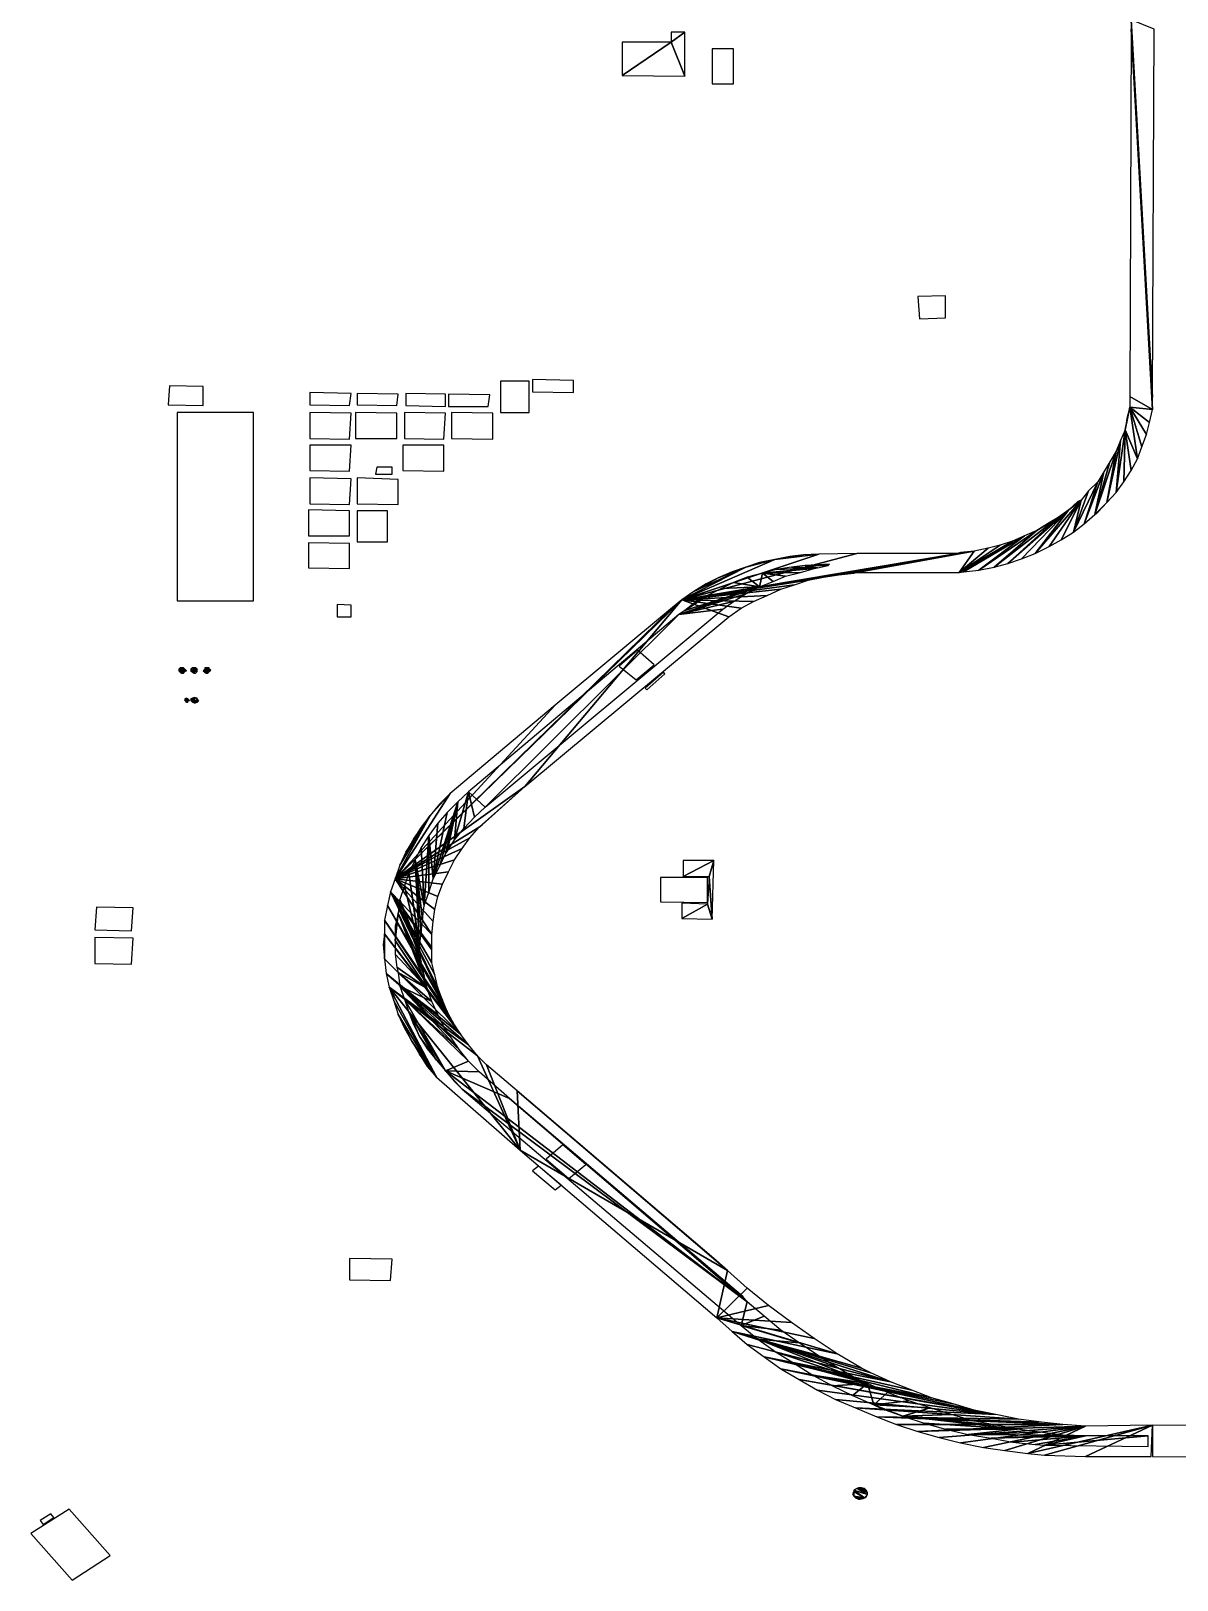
# Model space of a CAD drawing. Extents: x -35430092 to -35393830, y 11991942 to 12015432.
# Drawn here: x -35413772 to -35411678, y 12000915 to 12003744 of the extents above; entities that cross this region are included whole.
import ezdxf

# ---------------------------------------------------------------- set-up
doc = ezdxf.new("R2010")
doc.units = 0

msp = doc.modelspace()

# ---------------------------------------------------------------- linework, layer by layer
at = {"layer": 'mg_to_dxf', "color": 52}
for points in [[(-35411761.74, 12003747.41), (-35411761.74, 12003747.41), (-35411764.52, 12003076.45), (-35411722.76, 12003052.78)], [(-35411722.76, 12003075.06), (-35411722.76, 12003075.06), (-35411719.98, 12003747.41), (-35411761.74, 12003764.12)], [(-35411761.74, 12003764.12), (-35411761.74, 12003764.12), (-35411722.76, 12003052.78), (-35411722.76, 12003075.06)], [(-35411761.74, 12003747.41), (-35411761.74, 12003747.41), (-35411722.76, 12003052.78), (-35411761.74, 12003764.12)], [(-35412602.53, 12003723.75), (-35412602.53, 12003723.75), (-35412691.62, 12003662.5), (-35412577.47, 12003661.1)], [(-35412602.53, 12003723.75), (-35412602.53, 12003723.75), (-35412691.62, 12003723.75), (-35412691.62, 12003662.5)], [(-35412602.53, 12003723.75), (-35412602.53, 12003723.75), (-35412577.47, 12003741.84), (-35412602.53, 12003741.84)], [(-35412602.53, 12003723.75), (-35412602.53, 12003723.75), (-35412577.47, 12003661.1), (-35412577.47, 12003741.84)], [(-35412488.38, 12003647.18), (-35412488.38, 12003711.22), (-35412527.36, 12003711.22), (-35412527.36, 12003647.18)], [(-35412148.72, 12003218.44), (-35412101.39, 12003219.83), (-35412101.39, 12003260.2), (-35412151.51, 12003258.81)], [(-35413521.27, 12003061.14), (-35413457.24, 12003059.74), (-35413457.24, 12003094.55), (-35413518.49, 12003095.94)], [(-35412914.34, 12003047.22), (-35412861.45, 12003047.22), (-35412861.45, 12003104.29), (-35412914.34, 12003104.29)], [(-35412855.88, 12003084.8), (-35412780.71, 12003083.41), (-35412780.71, 12003105.68), (-35412855.88, 12003107.07)], [(-35413262.35, 12003061.14), (-35413189.97, 12003059.74), (-35413187.18, 12003082.02), (-35413262.35, 12003083.41)], [(-35413176.05, 12003061.14), (-35413103.66, 12003059.74), (-35413100.88, 12003080.63), (-35413176.05, 12003082.02)], [(-35413086.96, 12003059.74), (-35413014.57, 12003058.35), (-35413014.57, 12003080.63), (-35413086.96, 12003082.02)], [(-35413009, 12003058.35), (-35412936.62, 12003058.35), (-35412933.83, 12003079.23), (-35413009, 12003080.63)], [(-35411764.52, 12003076.45), (-35411764.52, 12003076.45), (-35411764.52, 12003056.96), (-35411722.76, 12003052.78)], [(-35413365.36, 12002703.38), (-35413365.36, 12003047.22), (-35413504.57, 12003047.22), (-35413504.57, 12002703.38)], [(-35413262.35, 12002999.89), (-35413189.97, 12002998.5), (-35413187.18, 12003045.82), (-35413262.35, 12003047.22)], [(-35413178.83, 12002999.89), (-35413103.66, 12002999.89), (-35413103.66, 12003045.82), (-35413178.83, 12003047.22)], [(-35413178.83, 12002999.89), (-35413103.66, 12002999.89), (-35413103.66, 12003045.82), (-35413178.83, 12003047.22)], [(-35413089.74, 12002999.89), (-35413017.35, 12002998.5), (-35413014.57, 12003045.82), (-35413089.74, 12003047.22)], [(-35413003.43, 12002999.89), (-35412928.26, 12002998.5), (-35412928.26, 12003045.82), (-35413003.43, 12003047.22)], [(-35411772.87, 12003015.2), (-35411772.87, 12003015.2), (-35411750.6, 12002962.3), (-35411764.52, 12003056.96)], [(-35411770.09, 12003036.08), (-35411770.09, 12003036.08), (-35411772.87, 12003015.2), (-35411764.52, 12003056.96)], [(-35411742.25, 12002984.57), (-35411742.25, 12002984.57), (-35411733.9, 12003006.85), (-35411764.52, 12003056.96)], [(-35411764.52, 12003056.96), (-35411764.52, 12003056.96), (-35411728.33, 12003029.12), (-35411722.76, 12003052.78)], [(-35411764.52, 12003056.96), (-35411764.52, 12003056.96), (-35411733.9, 12003006.85), (-35411728.33, 12003029.12)], [(-35411764.52, 12003056.96), (-35411764.52, 12003056.96), (-35411750.6, 12002962.3), (-35411742.25, 12002984.57)], [(-35411789.58, 12002901.05), (-35411789.58, 12002901.05), (-35411775.66, 12002920.54), (-35411772.87, 12003015.2)], [(-35411781.23, 12002995.71), (-35411781.23, 12002995.71), (-35411789.58, 12002901.05), (-35411772.87, 12003015.2)], [(-35411772.87, 12003015.2), (-35411772.87, 12003015.2), (-35411775.66, 12002920.54), (-35411761.74, 12002941.42)], [(-35411761.74, 12002941.42), (-35411761.74, 12002941.42), (-35411750.6, 12002962.3), (-35411772.87, 12003015.2)], [(-35413262.35, 12002941.42), (-35413189.97, 12002940.03), (-35413187.18, 12002987.36), (-35413262.35, 12002987.36)], [(-35413092.52, 12002941.42), (-35413017.35, 12002940.03), (-35413017.35, 12002987.36), (-35413092.52, 12002987.36)], [(-35411806.28, 12002882.96), (-35411806.28, 12002882.96), (-35411789.58, 12002901.05), (-35411781.23, 12002995.71)], [(-35411789.58, 12002976.22), (-35411789.58, 12002976.22), (-35411806.28, 12002882.96), (-35411781.23, 12002995.71)], [(-35411828.56, 12002860.68), (-35411828.56, 12002860.68), (-35411806.28, 12002882.96), (-35411789.58, 12002976.22)], [(-35411800.71, 12002956.73), (-35411800.71, 12002956.73), (-35411828.56, 12002860.68), (-35411789.58, 12002976.22)], [(-35411811.85, 12002938.64), (-35411811.85, 12002938.64), (-35411828.56, 12002860.68), (-35411800.71, 12002956.73)], [(-35413262.35, 12002880.17), (-35413189.97, 12002878.78), (-35413187.18, 12002926.11), (-35413262.35, 12002927.5)], [(-35413176.05, 12002880.17), (-35413100.88, 12002878.78), (-35413100.88, 12002924.72), (-35413176.05, 12002927.5)], [(-35413142.64, 12002934.46), (-35413112.01, 12002934.46), (-35413112.01, 12002946.99), (-35413139.85, 12002946.99)], [(-35411811.85, 12002938.64), (-35411811.85, 12002938.64), (-35411848.04, 12002843.98), (-35411828.56, 12002860.68)], [(-35411822.99, 12002920.54), (-35411822.99, 12002920.54), (-35411848.04, 12002843.98), (-35411811.85, 12002938.64)], [(-35411867.53, 12002828.67), (-35411867.53, 12002828.67), (-35411848.04, 12002843.98), (-35411822.99, 12002920.54)], [(-35411839.69, 12002903.84), (-35411839.69, 12002903.84), (-35411867.53, 12002828.67), (-35411822.99, 12002920.54)], [(-35411867.53, 12002828.67), (-35411867.53, 12002828.67), (-35411839.69, 12002903.84), (-35411853.61, 12002887.13)], [(-35413265.14, 12002821.71), (-35413189.97, 12002821.71), (-35413189.97, 12002867.64), (-35413265.14, 12002869.04)], [(-35413176.05, 12002810.57), (-35413120.37, 12002810.57), (-35413120.37, 12002867.64), (-35413176.05, 12002867.64)], [(-35411987.25, 12002771.59), (-35411987.25, 12002771.59), (-35411962.19, 12002779.95), (-35411875.88, 12002869.04)], [(-35411895.37, 12002855.12), (-35411895.37, 12002855.12), (-35411987.25, 12002771.59), (-35411875.88, 12002869.04)], [(-35411875.88, 12002869.04), (-35411875.88, 12002869.04), (-35411962.19, 12002779.95), (-35411937.13, 12002789.69)], [(-35411937.13, 12002789.69), (-35411937.13, 12002789.69), (-35411912.08, 12002802.22), (-35411853.61, 12002887.13)], [(-35411875.88, 12002869.04), (-35411875.88, 12002869.04), (-35411937.13, 12002789.69), (-35411853.61, 12002887.13)], [(-35411853.61, 12002887.13), (-35411853.61, 12002887.13), (-35411912.08, 12002802.22), (-35411889.8, 12002814.75)], [(-35411853.61, 12002887.13), (-35411853.61, 12002887.13), (-35411889.8, 12002814.75), (-35411867.53, 12002828.67)], [(-35411853.61, 12002887.13), (-35411853.61, 12002887.13), (-35411859.18, 12002884.35), (-35411875.88, 12002869.04)], [(-35411828.56, 12002860.68), (-35411828.56, 12002860.68), (-35411822.99, 12002864.86), (-35411806.28, 12002882.96)], [(-35412012.3, 12002764.63), (-35412012.3, 12002764.63), (-35411987.25, 12002771.59), (-35411895.37, 12002855.12)], [(-35411934.35, 12002831.45), (-35411934.35, 12002831.45), (-35412012.3, 12002764.63), (-35411895.37, 12002855.12)], [(-35411895.37, 12002855.12), (-35411895.37, 12002855.12), (-35411914.86, 12002843.98), (-35411934.35, 12002831.45)], [(-35412076.34, 12002754.89), (-35412076.34, 12002754.89), (-35412067.99, 12002756.28), (-35411978.9, 12002811.96)], [(-35412076.34, 12002754.89), (-35412076.34, 12002754.89), (-35411978.9, 12002811.96), (-35412001.17, 12002805)], [(-35412067.99, 12002756.28), (-35412067.99, 12002756.28), (-35412040.14, 12002759.06), (-35411956.62, 12002821.71)], [(-35411978.9, 12002811.96), (-35411978.9, 12002811.96), (-35412067.99, 12002756.28), (-35411956.62, 12002821.71)], [(-35412040.14, 12002759.06), (-35412040.14, 12002759.06), (-35412012.3, 12002764.63), (-35411934.35, 12002831.45)], [(-35411956.62, 12002821.71), (-35411956.62, 12002821.71), (-35412040.14, 12002759.06), (-35411934.35, 12002831.45)], [(-35413265.14, 12002763.24), (-35413189.97, 12002761.85), (-35413189.97, 12002807.79), (-35413265.14, 12002809.18)], [(-35412048.5, 12002793.87), (-35412048.5, 12002793.87), (-35412583.04, 12002704.78), (-35412324.12, 12002746.54)], [(-35412048.5, 12002793.87), (-35412048.5, 12002793.87), (-35412079.12, 12002789.69), (-35412583.04, 12002704.78)], [(-35412583.04, 12002704.78), (-35412583.04, 12002704.78), (-35412262.87, 12002789.69), (-35412332.47, 12002788.3)], [(-35412079.12, 12002789.69), (-35412079.12, 12002789.69), (-35412262.87, 12002789.69), (-35412583.04, 12002704.78)], [(-35412413.21, 12002778.55), (-35412413.21, 12002778.55), (-35412583.04, 12002704.78), (-35412332.47, 12002788.3)], [(-35412413.21, 12002778.55), (-35412413.21, 12002778.55), (-35412332.47, 12002788.3), (-35412360.31, 12002786.91)], [(-35412413.21, 12002778.55), (-35412413.21, 12002778.55), (-35412360.31, 12002786.91), (-35412385.37, 12002784.12)], [(-35412048.5, 12002793.87), (-35412048.5, 12002793.87), (-35412324.12, 12002746.54), (-35412296.28, 12002750.71)], [(-35412262.87, 12002754.89), (-35412262.87, 12002754.89), (-35412048.5, 12002793.87), (-35412296.28, 12002750.71)], [(-35412262.87, 12002754.89), (-35412262.87, 12002754.89), (-35412076.34, 12002754.89), (-35412048.5, 12002793.87)], [(-35412048.5, 12002793.87), (-35412048.5, 12002793.87), (-35412073.55, 12002791.08), (-35412079.12, 12002789.69)], [(-35412076.34, 12002754.89), (-35412076.34, 12002754.89), (-35412001.17, 12002805), (-35412023.44, 12002799.43)], [(-35412076.34, 12002754.89), (-35412076.34, 12002754.89), (-35412023.44, 12002799.43), (-35412048.5, 12002793.87)], [(-35412583.04, 12002704.78), (-35412583.04, 12002704.78), (-35412413.21, 12002778.55), (-35412466.11, 12002764.63)], [(-35412583.04, 12002704.78), (-35412583.04, 12002704.78), (-35412466.11, 12002764.63), (-35412560.77, 12002720.09)], [(-35412560.77, 12002720.09), (-35412560.77, 12002720.09), (-35412466.11, 12002764.63), (-35412516.22, 12002745.14)], [(-35412516.22, 12002745.14), (-35412516.22, 12002745.14), (-35412466.11, 12002764.63), (-35412491.16, 12002756.28)], [(-35412466.11, 12002764.63), (-35412466.11, 12002764.63), (-35412413.21, 12002778.55), (-35412441.05, 12002772.99)], [(-35412435.48, 12002753.5), (-35412435.48, 12002753.5), (-35412335.26, 12002763.24), (-35412410.43, 12002760.46)], [(-35412340.82, 12002761.85), (-35412340.82, 12002761.85), (-35412335.26, 12002763.24), (-35412435.48, 12002753.5)], [(-35412435.48, 12002753.5), (-35412435.48, 12002753.5), (-35412365.88, 12002754.89), (-35412340.82, 12002761.85)], [(-35412393.72, 12002747.93), (-35412393.72, 12002747.93), (-35412365.88, 12002754.89), (-35412435.48, 12002753.5)], [(-35412410.43, 12002760.46), (-35412410.43, 12002760.46), (-35412335.26, 12002763.24), (-35412382.59, 12002764.63)], [(-35412382.59, 12002764.63), (-35412382.59, 12002764.63), (-35412335.26, 12002763.24), (-35412357.53, 12002767.42)], [(-35412357.53, 12002767.42), (-35412357.53, 12002767.42), (-35412315.77, 12002767.42), (-35412312.98, 12002770.2)], [(-35412335.26, 12002763.24), (-35412335.26, 12002763.24), (-35412315.77, 12002767.42), (-35412357.53, 12002767.42)], [(-35412296.28, 12002750.71), (-35412296.28, 12002750.71), (-35412268.44, 12002753.5), (-35412262.87, 12002754.89)], [(-35412588.61, 12002678.33), (-35412588.61, 12002678.33), (-35412441.05, 12002728.44), (-35412577.47, 12002685.29)], [(-35412466.11, 12002715.91), (-35412466.11, 12002715.91), (-35412441.05, 12002728.44), (-35412588.61, 12002678.33)], [(-35412583.04, 12002704.78), (-35412583.04, 12002704.78), (-35412351.96, 12002740.97), (-35412324.12, 12002746.54)], [(-35412583.04, 12002704.78), (-35412583.04, 12002704.78), (-35412377.02, 12002732.62), (-35412351.96, 12002740.97)], [(-35412583.04, 12002704.78), (-35412583.04, 12002704.78), (-35412402.07, 12002724.26), (-35412377.02, 12002732.62)], [(-35412577.47, 12002685.29), (-35412577.47, 12002685.29), (-35412441.05, 12002728.44), (-35412535.71, 12002713.13)], [(-35412560.77, 12002720.09), (-35412560.77, 12002720.09), (-35412516.22, 12002745.14), (-35412538.49, 12002734.01)], [(-35412535.71, 12002713.13), (-35412535.71, 12002713.13), (-35412441.05, 12002728.44), (-35412510.65, 12002725.66)], [(-35412510.65, 12002725.66), (-35412510.65, 12002725.66), (-35412441.05, 12002728.44), (-35412488.38, 12002736.79)], [(-35412441.05, 12002728.44), (-35412441.05, 12002728.44), (-35412463.32, 12002746.54), (-35412488.38, 12002736.79)], [(-35412441.05, 12002728.44), (-35412441.05, 12002728.44), (-35412435.48, 12002753.5), (-35412463.32, 12002746.54)], [(-35412441.05, 12002728.44), (-35412441.05, 12002728.44), (-35412415.99, 12002738.18), (-35412435.48, 12002753.5)], [(-35412435.48, 12002753.5), (-35412435.48, 12002753.5), (-35412415.99, 12002738.18), (-35412393.72, 12002747.93)], [(-35412583.04, 12002704.78), (-35412583.04, 12002704.78), (-35413106.44, 12002195.29), (-35412869.8, 12002363.73)], [(-35412583.04, 12002704.78), (-35412583.04, 12002704.78), (-35412599.74, 12002690.85), (-35413106.44, 12002195.29)], [(-35412583.04, 12002704.78), (-35412583.04, 12002704.78), (-35412869.8, 12002363.73), (-35412496.73, 12002674.15)], [(-35412488.38, 12002701.99), (-35412488.38, 12002701.99), (-35412466.11, 12002715.91), (-35412588.61, 12002678.33)], [(-35412507.87, 12002688.07), (-35412507.87, 12002688.07), (-35412488.38, 12002701.99), (-35412588.61, 12002678.33)], [(-35412583.04, 12002704.78), (-35412583.04, 12002704.78), (-35412427.13, 12002713.13), (-35412402.07, 12002724.26)], [(-35412583.04, 12002704.78), (-35412583.04, 12002704.78), (-35412452.19, 12002701.99), (-35412427.13, 12002713.13)], [(-35412583.04, 12002704.78), (-35412583.04, 12002704.78), (-35412496.73, 12002674.15), (-35412474.46, 12002689.46)], [(-35412583.04, 12002704.78), (-35412583.04, 12002704.78), (-35412474.46, 12002689.46), (-35412452.19, 12002701.99)], [(-35412557.98, 12002700.6), (-35412557.98, 12002700.6), (-35412577.47, 12002685.29), (-35412535.71, 12002713.13)], [(-35413212.24, 12002674.15), (-35413187.18, 12002674.15), (-35413187.18, 12002695.03), (-35413212.24, 12002696.42)], [(-35412599.74, 12002690.85), (-35412599.74, 12002690.85), (-35412814.12, 12002512.67), (-35413106.44, 12002195.29)], [(-35412942.18, 12002326.14), (-35412942.18, 12002326.14), (-35412588.61, 12002678.33), (-35412972.81, 12002353.98)], [(-35412507.87, 12002688.07), (-35412507.87, 12002688.07), (-35412588.61, 12002678.33), (-35412942.18, 12002326.14)], [(-35412697.19, 12002583.67), (-35412666.56, 12002558.61), (-35412633.15, 12002586.45), (-35412663.78, 12002612.9)], [(-35413487.86, 12002575.32), (-35413487.86, 12002575.32), (-35413499, 12002580.88), (-35413501.78, 12002578.1)], [(-35413490.65, 12002573.92), (-35413490.65, 12002573.92), (-35413501.78, 12002578.1), (-35413501.78, 12002575.32)], [(-35413490.65, 12002573.92), (-35413490.65, 12002573.92), (-35413501.78, 12002578.1), (-35413490.65, 12002573.92)], [(-35413487.86, 12002575.32), (-35413487.86, 12002575.32), (-35413501.78, 12002578.1), (-35413490.65, 12002573.92)], [(-35413490.65, 12002573.92), (-35413490.65, 12002573.92), (-35413501.78, 12002575.32), (-35413499, 12002572.53)], [(-35413490.65, 12002578.1), (-35413490.65, 12002578.1), (-35413499, 12002580.88), (-35413487.86, 12002575.32)], [(-35413490.65, 12002578.1), (-35413490.65, 12002578.1), (-35413496.21, 12002580.88), (-35413499, 12002580.88)], [(-35413490.65, 12002573.92), (-35413490.65, 12002573.92), (-35413499, 12002572.53), (-35413493.43, 12002571.14)], [(-35413493.43, 12002571.14), (-35413493.43, 12002571.14), (-35413499, 12002572.53), (-35413496.21, 12002571.14)], [(-35413490.65, 12002578.1), (-35413490.65, 12002578.1), (-35413493.43, 12002580.88), (-35413496.21, 12002580.88)], [(-35413468.37, 12002573.92), (-35413468.37, 12002573.92), (-35413476.73, 12002580.88), (-35413479.51, 12002578.1)], [(-35413468.37, 12002573.92), (-35413468.37, 12002573.92), (-35413479.51, 12002578.1), (-35413479.51, 12002575.32)], [(-35413471.16, 12002571.14), (-35413471.16, 12002571.14), (-35413479.51, 12002575.32), (-35413476.73, 12002572.53)], [(-35413468.37, 12002573.92), (-35413468.37, 12002573.92), (-35413479.51, 12002575.32), (-35413471.16, 12002571.14)], [(-35413468.37, 12002573.92), (-35413468.37, 12002573.92), (-35413476.73, 12002580.88), (-35413468.37, 12002573.92)], [(-35413468.37, 12002576.71), (-35413468.37, 12002576.71), (-35413476.73, 12002580.88), (-35413468.37, 12002573.92)], [(-35413468.37, 12002576.71), (-35413468.37, 12002576.71), (-35413473.94, 12002580.88), (-35413476.73, 12002580.88)], [(-35413471.16, 12002571.14), (-35413471.16, 12002571.14), (-35413476.73, 12002572.53), (-35413473.94, 12002571.14)], [(-35413468.37, 12002576.71), (-35413468.37, 12002576.71), (-35413471.16, 12002580.88), (-35413473.94, 12002580.88)], [(-35413468.37, 12002576.71), (-35413468.37, 12002576.71), (-35413468.37, 12002578.1), (-35413471.16, 12002580.88)], [(-35413454.45, 12002578.1), (-35413454.45, 12002578.1), (-35413457.24, 12002575.32), (-35413454.45, 12002572.53)], [(-35413454.45, 12002580.88), (-35413454.45, 12002580.88), (-35413446.1, 12002573.92), (-35413451.67, 12002580.88)], [(-35413454.45, 12002578.1), (-35413454.45, 12002578.1), (-35413446.1, 12002573.92), (-35413454.45, 12002580.88)], [(-35413454.45, 12002578.1), (-35413454.45, 12002578.1), (-35413454.45, 12002572.53), (-35413448.89, 12002571.14)], [(-35413454.45, 12002578.1), (-35413454.45, 12002578.1), (-35413448.89, 12002571.14), (-35413446.1, 12002573.92)], [(-35413448.89, 12002571.14), (-35413448.89, 12002571.14), (-35413454.45, 12002572.53), (-35413451.67, 12002571.14)], [(-35413446.1, 12002578.1), (-35413446.1, 12002578.1), (-35413446.1, 12002580.88), (-35413451.67, 12002580.88)], [(-35413451.67, 12002580.88), (-35413451.67, 12002580.88), (-35413446.1, 12002573.92), (-35413446.1, 12002578.1)], [(-35413451.67, 12002580.88), (-35413451.67, 12002580.88), (-35413446.1, 12002573.92)], [(-35413446.1, 12002578.1), (-35413446.1, 12002578.1), (-35413446.1, 12002573.92), (-35413443.32, 12002576.71)], [(-35412649.86, 12002543.3), (-35412647.07, 12002540.52), (-35412613.66, 12002569.75), (-35412616.45, 12002572.53)], [(-35413490.65, 12002523.81), (-35413490.65, 12002523.81), (-35413485.08, 12002523.81), (-35413487.86, 12002525.2)], [(-35413490.65, 12002523.81), (-35413490.65, 12002523.81), (-35413482.29, 12002521.03), (-35413485.08, 12002523.81)], [(-35413490.65, 12002522.42), (-35413490.65, 12002522.42), (-35413482.29, 12002521.03), (-35413490.65, 12002523.81)], [(-35413490.65, 12002522.42), (-35413490.65, 12002522.42), (-35413487.86, 12002518.24), (-35413485.08, 12002519.63)], [(-35413490.65, 12002522.42), (-35413490.65, 12002522.42), (-35413490.65, 12002521.03), (-35413487.86, 12002518.24)], [(-35413490.65, 12002522.42), (-35413490.65, 12002522.42), (-35413485.08, 12002519.63), (-35413482.29, 12002521.03)], [(-35413485.08, 12002519.63), (-35413485.08, 12002519.63), (-35413487.86, 12002518.24), (-35413485.08, 12002518.24)], [(-35413473.94, 12002516.85), (-35413473.94, 12002516.85), (-35413476.73, 12002525.2), (-35413479.51, 12002523.81)], [(-35413476.73, 12002518.24), (-35413476.73, 12002518.24), (-35413479.51, 12002523.81), (-35413479.51, 12002521.03)], [(-35413473.94, 12002516.85), (-35413473.94, 12002516.85), (-35413479.51, 12002523.81), (-35413476.73, 12002518.24)], [(-35413471.16, 12002516.85), (-35413471.16, 12002516.85), (-35413473.94, 12002526.59), (-35413476.73, 12002525.2)], [(-35413471.16, 12002516.85), (-35413471.16, 12002516.85), (-35413476.73, 12002525.2), (-35413473.94, 12002516.85)], [(-35413468.37, 12002523.81), (-35413468.37, 12002523.81), (-35413473.94, 12002526.59), (-35413471.16, 12002516.85)], [(-35413468.37, 12002523.81), (-35413468.37, 12002523.81), (-35413468.37, 12002525.2), (-35413473.94, 12002526.59)], [(-35413468.37, 12002523.81), (-35413468.37, 12002523.81), (-35413471.16, 12002516.85), (-35413468.37, 12002518.24)], [(-35413468.37, 12002523.81), (-35413468.37, 12002523.81), (-35413468.37, 12002518.24), (-35413465.59, 12002521.03)], [(-35413465.59, 12002521.03), (-35413465.59, 12002521.03), (-35413468.37, 12002518.24)], [(-35413106.44, 12002195.29), (-35413106.44, 12002195.29), (-35412814.12, 12002512.67), (-35413006.22, 12002351.2)], [(-35412869.8, 12002363.73), (-35412869.8, 12002363.73), (-35413106.44, 12002195.29), (-35412953.32, 12002289.95)], [(-35412953.32, 12002289.95), (-35412953.32, 12002289.95), (-35412947.75, 12002294.12), (-35412869.8, 12002363.73)], [(-35413106.44, 12002195.29), (-35413106.44, 12002195.29), (-35413006.22, 12002351.2), (-35413042.41, 12002310.83)], [(-35413042.41, 12002310.83), (-35413042.41, 12002310.83), (-35413006.22, 12002351.2), (-35413025.71, 12002331.71)], [(-35412992.3, 12002335.89), (-35412992.3, 12002335.89), (-35413011.79, 12002316.4), (-35413036.84, 12002195.29)], [(-35413025.71, 12002217.56), (-35413025.71, 12002217.56), (-35412992.3, 12002335.89), (-35413036.84, 12002195.29)], [(-35412992.3, 12002335.89), (-35412992.3, 12002335.89), (-35413025.71, 12002217.56), (-35413014.57, 12002241.23)], [(-35413011.79, 12002245.4), (-35413011.79, 12002245.4), (-35412992.3, 12002335.89), (-35413014.57, 12002241.23)], [(-35412997.87, 12002266.28), (-35412997.87, 12002266.28), (-35412992.3, 12002335.89), (-35413011.79, 12002245.4)], [(-35412972.81, 12002353.98), (-35412972.81, 12002353.98), (-35412992.3, 12002335.89), (-35412997.87, 12002266.28)], [(-35412972.81, 12002353.98), (-35412972.81, 12002353.98), (-35412997.87, 12002266.28), (-35412981.16, 12002287.16)], [(-35412972.81, 12002353.98), (-35412972.81, 12002353.98), (-35412981.16, 12002287.16), (-35412961.67, 12002308.04)], [(-35412942.18, 12002326.14), (-35412942.18, 12002326.14), (-35412972.81, 12002353.98), (-35412961.67, 12002308.04)], [(-35412942.18, 12002326.14), (-35412942.18, 12002326.14), (-35412972.81, 12002353.98), (-35412942.18, 12002326.14)], [(-35413098.09, 12002220.35), (-35413098.09, 12002220.35), (-35413106.44, 12002195.29), (-35413042.41, 12002310.83)], [(-35413098.09, 12002220.35), (-35413098.09, 12002220.35), (-35413042.41, 12002310.83), (-35413086.96, 12002244.01)], [(-35413086.96, 12002244.01), (-35413086.96, 12002244.01), (-35413042.41, 12002310.83), (-35413073.04, 12002267.68)], [(-35413073.04, 12002267.68), (-35413073.04, 12002267.68), (-35413042.41, 12002310.83), (-35413059.12, 12002289.95)], [(-35413036.84, 12002195.29), (-35413036.84, 12002195.29), (-35413011.79, 12002316.4), (-35413028.49, 12002296.91)], [(-35413106.44, 12002195.29), (-35413106.44, 12002195.29), (-35412970.03, 12002270.46), (-35412953.32, 12002289.95)], [(-35413045.2, 12002274.64), (-35413045.2, 12002274.64), (-35413059.12, 12002252.36), (-35413053.55, 12002146.57)], [(-35413045.2, 12002170.23), (-35413045.2, 12002170.23), (-35413045.2, 12002274.64), (-35413053.55, 12002146.57)], [(-35413036.84, 12002195.29), (-35413036.84, 12002195.29), (-35413028.49, 12002296.91), (-35413045.2, 12002274.64)], [(-35413045.2, 12002274.64), (-35413045.2, 12002274.64), (-35413045.2, 12002170.23), (-35413036.84, 12002195.29)], [(-35413106.44, 12002195.29), (-35413106.44, 12002195.29), (-35412983.95, 12002250.97), (-35412970.03, 12002270.46)], [(-35413106.44, 12002195.29), (-35413106.44, 12002195.29), (-35412997.87, 12002230.09), (-35412983.95, 12002250.97)], [(-35413053.55, 12002146.57), (-35413053.55, 12002146.57), (-35413059.12, 12002252.36), (-35413070.25, 12002230.09)], [(-35413106.44, 12002195.29), (-35413106.44, 12002195.29), (-35413009, 12002207.82), (-35412997.87, 12002230.09)], [(-35413070.25, 12002230.09), (-35413070.25, 12002230.09), (-35413081.39, 12002206.43), (-35413061.9, 12002071.4)], [(-35413070.25, 12002230.09), (-35413070.25, 12002230.09), (-35413059.12, 12002096.46), (-35413056.33, 12002121.51)], [(-35413070.25, 12002230.09), (-35413070.25, 12002230.09), (-35413056.33, 12002121.51), (-35413053.55, 12002146.57)], [(-35413059.12, 12002096.46), (-35413059.12, 12002096.46), (-35413070.25, 12002230.09), (-35413061.9, 12002071.4)], [(-35412524.57, 12002228.7), (-35412524.57, 12002228.7), (-35412580.25, 12002199.47), (-35412532.93, 12002199.47)], [(-35412524.57, 12002228.7), (-35412524.57, 12002228.7), (-35412580.25, 12002228.7), (-35412580.25, 12002199.47)], [(-35412532.93, 12002199.47), (-35412532.93, 12002199.47), (-35412527.36, 12002121.51), (-35412524.57, 12002228.7)], [(-35413106.44, 12002195.29), (-35413106.44, 12002195.29), (-35413114.8, 12002171.63), (-35413039.63, 12002093.67)], [(-35413106.44, 12002195.29), (-35413106.44, 12002195.29), (-35413020.14, 12002185.55), (-35413009, 12002207.82)], [(-35413106.44, 12002195.29), (-35413106.44, 12002195.29), (-35413039.63, 12002093.67), (-35413036.84, 12002117.34)], [(-35413106.44, 12002195.29), (-35413106.44, 12002195.29), (-35413036.84, 12002117.34), (-35413034.06, 12002139.61)], [(-35413106.44, 12002195.29), (-35413106.44, 12002195.29), (-35413034.06, 12002139.61), (-35413028.49, 12002163.27)], [(-35413106.44, 12002195.29), (-35413106.44, 12002195.29), (-35413028.49, 12002163.27), (-35413020.14, 12002185.55)], [(-35413081.39, 12002206.43), (-35413081.39, 12002206.43), (-35413089.74, 12002182.76), (-35413061.9, 12002067.22)], [(-35413061.9, 12002071.4), (-35413061.9, 12002071.4), (-35413081.39, 12002206.43), (-35413061.9, 12002067.22)], [(-35412535.71, 12002198.07), (-35412622.02, 12002198.07), (-35412622.02, 12002153.53), (-35412535.71, 12002152.14)], [(-35412535.71, 12002149.35), (-35412535.71, 12002149.35), (-35412527.36, 12002121.51), (-35412532.93, 12002199.47)], [(-35413114.8, 12002171.63), (-35413114.8, 12002171.63), (-35413120.37, 12002146.57), (-35413020.14, 12001973.96)], [(-35413039.63, 12002065.83), (-35413039.63, 12002065.83), (-35413114.8, 12002171.63), (-35413039.63, 12002042.17)], [(-35413034.06, 12002019.89), (-35413034.06, 12002019.89), (-35413114.8, 12002171.63), (-35413028.49, 12001996.23)], [(-35413028.49, 12001996.23), (-35413028.49, 12001996.23), (-35413114.8, 12002171.63), (-35413020.14, 12001973.96)], [(-35413039.63, 12002042.17), (-35413039.63, 12002042.17), (-35413114.8, 12002171.63), (-35413034.06, 12002019.89)], [(-35413039.63, 12002070.01), (-35413039.63, 12002070.01), (-35413114.8, 12002171.63), (-35413039.63, 12002065.83)], [(-35413039.63, 12002093.67), (-35413039.63, 12002093.67), (-35413114.8, 12002171.63), (-35413039.63, 12002070.01)], [(-35413061.9, 12002067.22), (-35413061.9, 12002067.22), (-35413089.74, 12002182.76), (-35413098.09, 12002157.71)], [(-35413654.91, 12002102.02), (-35413588.09, 12002100.63), (-35413585.31, 12002142.39), (-35413652.12, 12002143.78)], [(-35413120.37, 12002146.57), (-35413120.37, 12002146.57), (-35413125.93, 12002120.12), (-35413011.79, 12001953.08)], [(-35413020.14, 12001973.96), (-35413020.14, 12001973.96), (-35413120.37, 12002146.57), (-35413011.79, 12001953.08)], [(-35413100.88, 12002132.65), (-35413100.88, 12002132.65), (-35413106.44, 12002108.98), (-35413106.44, 12002082.54)], [(-35413100.88, 12002132.65), (-35413100.88, 12002132.65), (-35413106.44, 12002082.54), (-35413047.98, 12001994.84)], [(-35413098.09, 12002157.71), (-35413098.09, 12002157.71), (-35413100.88, 12002132.65), (-35413059.12, 12002043.56)], [(-35413059.12, 12002043.56), (-35413059.12, 12002043.56), (-35413100.88, 12002132.65), (-35413053.55, 12002018.5)], [(-35413053.55, 12002018.5), (-35413053.55, 12002018.5), (-35413100.88, 12002132.65), (-35413047.98, 12001994.84)], [(-35413061.9, 12002067.22), (-35413061.9, 12002067.22), (-35413098.09, 12002157.71), (-35413059.12, 12002043.56)], [(-35412535.71, 12002149.35), (-35412535.71, 12002149.35), (-35412583.04, 12002150.74), (-35412583.04, 12002122.9)], [(-35412535.71, 12002149.35), (-35412535.71, 12002149.35), (-35412583.04, 12002122.9), (-35412527.36, 12002121.51)], [(-35413125.93, 12002120.12), (-35413125.93, 12002120.12), (-35413125.93, 12002095.06), (-35413000.65, 12001932.2)], [(-35413011.79, 12001953.08), (-35413011.79, 12001953.08), (-35413125.93, 12002120.12), (-35413000.65, 12001932.2)], [(-35413588.09, 12002039.38), (-35413585.31, 12002086.71), (-35413654.91, 12002088.1), (-35413654.91, 12002040.77)], [(-35413125.93, 12002095.06), (-35413125.93, 12002095.06), (-35413128.72, 12002075.57), (-35413125.93, 12002049.13)], [(-35413125.93, 12002095.06), (-35413125.93, 12002095.06), (-35413125.93, 12002049.13), (-35412986.73, 12001911.31)], [(-35413000.65, 12001932.2), (-35413000.65, 12001932.2), (-35413125.93, 12002095.06), (-35412986.73, 12001911.31)], [(-35413047.98, 12001994.84), (-35413047.98, 12001994.84), (-35413106.44, 12002082.54), (-35413106.44, 12002057.48)], [(-35412986.73, 12001911.31), (-35412986.73, 12001911.31), (-35413125.93, 12002049.13), (-35413123.15, 12002022.68)], [(-35413103.66, 12002033.81), (-35413103.66, 12002033.81), (-35413047.98, 12001994.84), (-35413106.44, 12002057.48)], [(-35413123.15, 12002022.68), (-35413123.15, 12002022.68), (-35413117.58, 12001997.62), (-35412972.81, 12001891.83)], [(-35412986.73, 12001911.31), (-35412986.73, 12001911.31), (-35413123.15, 12002022.68), (-35412972.81, 12001891.83)], [(-35413100.88, 12002024.07), (-35413100.88, 12002024.07), (-35413047.98, 12001994.84), (-35413103.66, 12002033.81)], [(-35413100.88, 12002024.07), (-35413100.88, 12002024.07), (-35413098.09, 12001999.01), (-35413039.63, 12001971.17)], [(-35413047.98, 12001994.84), (-35413047.98, 12001994.84), (-35413100.88, 12002024.07), (-35413039.63, 12001971.17)], [(-35413031.27, 12001833.36), (-35413031.27, 12001833.36), (-35413117.58, 12001997.62), (-35413109.23, 12001972.56)], [(-35412878.15, 12001699.73), (-35412878.15, 12001699.73), (-35413117.58, 12001997.62), (-35413031.27, 12001833.36)], [(-35413117.58, 12001997.62), (-35413117.58, 12001997.62), (-35412878.15, 12001699.73), (-35412956.1, 12001872.34)], [(-35412956.1, 12001872.34), (-35412956.1, 12001872.34), (-35412972.81, 12001891.83), (-35413117.58, 12001997.62)], [(-35413098.09, 12001999.01), (-35413098.09, 12001999.01), (-35413003.43, 12001904.35), (-35413017.35, 12001925.23)], [(-35413098.09, 12001999.01), (-35413098.09, 12001999.01), (-35413089.74, 12001975.35), (-35412989.51, 12001883.47)], [(-35413028.49, 12001947.51), (-35413028.49, 12001947.51), (-35413098.09, 12001999.01), (-35413017.35, 12001925.23)], [(-35413003.43, 12001904.35), (-35413003.43, 12001904.35), (-35413098.09, 12001999.01), (-35412989.51, 12001883.47)], [(-35413039.63, 12001971.17), (-35413039.63, 12001971.17), (-35413098.09, 12001999.01), (-35413028.49, 12001947.51)], [(-35413031.27, 12001833.36), (-35413031.27, 12001833.36), (-35413109.23, 12001972.56), (-35413100.88, 12001947.51)], [(-35413089.74, 12001975.35), (-35413089.74, 12001975.35), (-35413081.39, 12001951.68), (-35413014.57, 12001844.5)], [(-35413089.74, 12001975.35), (-35413089.74, 12001975.35), (-35413014.57, 12001844.5), (-35412972.81, 12001862.59)], [(-35412989.51, 12001883.47), (-35412989.51, 12001883.47), (-35413089.74, 12001975.35), (-35412972.81, 12001862.59)], [(-35413075.82, 12001898.79), (-35413075.82, 12001898.79), (-35413100.88, 12001947.51), (-35413089.74, 12001922.45)], [(-35413075.82, 12001898.79), (-35413075.82, 12001898.79), (-35413031.27, 12001833.36), (-35413100.88, 12001947.51)], [(-35413014.57, 12001844.5), (-35413014.57, 12001844.5), (-35413081.39, 12001951.68), (-35413031.27, 12001863.99)], [(-35413031.27, 12001863.99), (-35413031.27, 12001863.99), (-35413081.39, 12001951.68), (-35413061.9, 12001907.14)], [(-35413061.9, 12001907.14), (-35413061.9, 12001907.14), (-35413081.39, 12001951.68), (-35413073.04, 12001929.41)], [(-35413031.27, 12001863.99), (-35413031.27, 12001863.99), (-35413061.9, 12001907.14), (-35413047.98, 12001884.87)], [(-35413061.9, 12001875.12), (-35413061.9, 12001875.12), (-35413031.27, 12001833.36), (-35413075.82, 12001898.79)], [(-35413047.98, 12001852.85), (-35413047.98, 12001852.85), (-35413031.27, 12001833.36), (-35413061.9, 12001875.12)], [(-35412972.81, 12001862.59), (-35412972.81, 12001862.59), (-35413014.57, 12001844.5), (-35412953.32, 12001843.1)], [(-35412956.1, 12001872.34), (-35412956.1, 12001872.34), (-35412878.15, 12001699.73), (-35412939.4, 12001855.63)], [(-35412939.4, 12001855.63), (-35412939.4, 12001855.63), (-35412878.15, 12001699.73), (-35412883.72, 12001808.3)], [(-35413014.57, 12001844.5), (-35413014.57, 12001844.5), (-35412997.87, 12001825.01), (-35412983.95, 12001811.09)], [(-35413014.57, 12001844.5), (-35413014.57, 12001844.5), (-35412463.32, 12001422.71), (-35412897.64, 12001794.38)], [(-35413014.57, 12001844.5), (-35413014.57, 12001844.5), (-35412983.95, 12001811.09), (-35412463.32, 12001422.71)], [(-35413014.57, 12001844.5), (-35413014.57, 12001844.5), (-35412897.64, 12001794.38), (-35412953.32, 12001843.1)], [(-35412463.32, 12001422.71), (-35412463.32, 12001422.71), (-35412983.95, 12001811.09), (-35412474.46, 12001379.56)], [(-35412463.32, 12001422.71), (-35412463.32, 12001422.71), (-35412471.68, 12001432.45), (-35412897.64, 12001794.38)], [(-35412499.52, 12001479.78), (-35412499.52, 12001479.78), (-35412524.57, 12001502.06), (-35412883.72, 12001808.3)], [(-35412878.15, 12001699.73), (-35412878.15, 12001699.73), (-35412499.52, 12001479.78), (-35412883.72, 12001808.3)], [(-35412789.06, 12001648.22), (-35412758.44, 12001673.28), (-35412800.2, 12001709.47), (-35412830.82, 12001683.02)], [(-35412878.15, 12001699.73), (-35412878.15, 12001699.73), (-35412519.01, 12001393.48), (-35412499.52, 12001479.78)], [(-35412844.74, 12001670.49), (-35412855.88, 12001662.14), (-35412814.12, 12001627.34), (-35412802.98, 12001635.69)], [(-35413189.97, 12001463.08), (-35413114.8, 12001461.69), (-35413112.01, 12001500.66), (-35413189.97, 12001502.06)], [(-35412499.52, 12001479.78), (-35412499.52, 12001479.78), (-35412519.01, 12001393.48), (-35412463.32, 12001447.77)], [(-35412463.32, 12001447.77), (-35412463.32, 12001447.77), (-35412519.01, 12001393.48), (-35412424.35, 12001415.75)], [(-35412424.35, 12001415.75), (-35412424.35, 12001415.75), (-35412519.01, 12001393.48), (-35412382.59, 12001385.12)], [(-35412432.7, 12001396.26), (-35412432.7, 12001396.26), (-35412463.32, 12001422.71), (-35412474.46, 12001379.56)], [(-35412432.7, 12001396.26), (-35412432.7, 12001396.26), (-35412474.46, 12001379.56), (-35412402.07, 12001371.2)], [(-35412519.01, 12001393.48), (-35412519.01, 12001393.48), (-35412491.16, 12001368.42), (-35412299.06, 12001328.05)], [(-35412382.59, 12001385.12), (-35412382.59, 12001385.12), (-35412519.01, 12001393.48), (-35412340.82, 12001355.89)], [(-35412340.82, 12001355.89), (-35412340.82, 12001355.89), (-35412519.01, 12001393.48), (-35412299.06, 12001328.05)], [(-35412201.62, 12001276.55), (-35412201.62, 12001276.55), (-35412491.16, 12001368.42), (-35412463.32, 12001344.76)], [(-35412237.81, 12001293.25), (-35412237.81, 12001293.25), (-35412491.16, 12001368.42), (-35412201.62, 12001276.55)], [(-35412254.52, 12001301.6), (-35412254.52, 12001301.6), (-35412491.16, 12001368.42), (-35412237.81, 12001293.25)], [(-35412299.06, 12001328.05), (-35412299.06, 12001328.05), (-35412491.16, 12001368.42), (-35412254.52, 12001301.6)], [(-35412474.46, 12001379.56), (-35412474.46, 12001379.56), (-35412443.84, 12001354.5), (-35412368.67, 12001347.54)], [(-35412474.46, 12001379.56), (-35412474.46, 12001379.56), (-35412368.67, 12001347.54), (-35412402.07, 12001371.2)], [(-35412432.7, 12001322.48), (-35412432.7, 12001322.48), (-35412201.62, 12001276.55), (-35412463.32, 12001344.76)], [(-35412443.84, 12001354.5), (-35412443.84, 12001354.5), (-35412410.43, 12001330.84), (-35412265.65, 12001283.51)], [(-35412335.26, 12001325.27), (-35412335.26, 12001325.27), (-35412443.84, 12001354.5), (-35412301.85, 12001304.39)], [(-35412301.85, 12001304.39), (-35412301.85, 12001304.39), (-35412443.84, 12001354.5), (-35412265.65, 12001283.51)], [(-35412368.67, 12001347.54), (-35412368.67, 12001347.54), (-35412443.84, 12001354.5), (-35412335.26, 12001325.27)], [(-35412432.7, 12001322.48), (-35412432.7, 12001322.48), (-35412402.07, 12001300.21), (-35412126.45, 12001247.31)], [(-35412201.62, 12001276.55), (-35412201.62, 12001276.55), (-35412432.7, 12001322.48), (-35412162.64, 12001261.23)], [(-35412162.64, 12001261.23), (-35412162.64, 12001261.23), (-35412432.7, 12001322.48), (-35412126.45, 12001247.31)], [(-35412410.43, 12001330.84), (-35412410.43, 12001330.84), (-35412377.02, 12001309.95), (-35412265.65, 12001283.51)], [(-35412402.07, 12001300.21), (-35412402.07, 12001300.21), (-35412368.67, 12001280.72), (-35412048.5, 12001225.04)], [(-35412126.45, 12001247.31), (-35412126.45, 12001247.31), (-35412402.07, 12001300.21), (-35412087.47, 12001236.18)], [(-35412087.47, 12001236.18), (-35412087.47, 12001236.18), (-35412402.07, 12001300.21), (-35412048.5, 12001225.04)], [(-35412243.38, 12001273.76), (-35412243.38, 12001273.76), (-35412377.02, 12001309.95), (-35412343.61, 12001289.07)], [(-35412243.38, 12001273.76), (-35412243.38, 12001273.76), (-35412265.65, 12001283.51), (-35412377.02, 12001309.95)], [(-35412243.38, 12001273.76), (-35412243.38, 12001273.76), (-35412343.61, 12001289.07), (-35412307.42, 12001269.59)], [(-35412368.67, 12001280.72), (-35412368.67, 12001280.72), (-35412335.26, 12001261.23), (-35412009.52, 12001216.69)], [(-35412048.5, 12001225.04), (-35412048.5, 12001225.04), (-35412368.67, 12001280.72), (-35412009.52, 12001216.69)], [(-35412301.85, 12001244.53), (-35412301.85, 12001244.53), (-35412009.52, 12001216.69), (-35412335.26, 12001261.23)], [(-35412243.38, 12001273.76), (-35412243.38, 12001273.76), (-35412307.42, 12001269.59), (-35412271.22, 12001251.49)], [(-35412232.25, 12001234.78), (-35412232.25, 12001234.78), (-35412243.38, 12001273.76), (-35412271.22, 12001251.49)], [(-35412243.38, 12001273.76), (-35412243.38, 12001273.76), (-35412232.25, 12001234.78), (-35412207.19, 12001257.06)], [(-35412207.19, 12001257.06), (-35412207.19, 12001257.06), (-35412232.25, 12001234.78), (-35412168.21, 12001241.75)], [(-35412265.65, 12001229.22), (-35412265.65, 12001229.22), (-35412009.52, 12001216.69), (-35412301.85, 12001244.53)], [(-35412265.65, 12001229.22), (-35412265.65, 12001229.22), (-35412226.68, 12001212.51), (-35411967.76, 12001208.34)], [(-35412009.52, 12001216.69), (-35412009.52, 12001216.69), (-35412265.65, 12001229.22), (-35411967.76, 12001208.34)], [(-35412232.25, 12001234.78), (-35412232.25, 12001234.78), (-35412129.24, 12001229.22), (-35412168.21, 12001241.75)], [(-35412232.25, 12001234.78), (-35412232.25, 12001234.78), (-35412218.33, 12001227.82), (-35412179.35, 12001213.9)], [(-35412232.25, 12001234.78), (-35412232.25, 12001234.78), (-35412179.35, 12001213.9), (-35412129.24, 12001229.22)], [(-35412129.24, 12001229.22), (-35412129.24, 12001229.22), (-35412179.35, 12001213.9), (-35412090.26, 12001216.69)], [(-35412226.68, 12001212.51), (-35412226.68, 12001212.51), (-35412190.48, 12001198.59), (-35411887.02, 12001198.59)], [(-35411967.76, 12001208.34), (-35411967.76, 12001208.34), (-35412226.68, 12001212.51), (-35411926, 12001202.77)], [(-35411926, 12001202.77), (-35411926, 12001202.77), (-35412226.68, 12001212.51), (-35411887.02, 12001198.59)], [(-35411887.02, 12001198.59), (-35411887.02, 12001198.59), (-35412190.48, 12001198.59), (-35412151.51, 12001186.06)], [(-35412090.26, 12001216.69), (-35412090.26, 12001216.69), (-35412179.35, 12001213.9), (-35412051.28, 12001205.55)], [(-35412179.35, 12001213.9), (-35412179.35, 12001213.9), (-35412140.37, 12001201.38), (-35411970.54, 12001190.24)], [(-35412009.52, 12001197.2), (-35412009.52, 12001197.2), (-35412179.35, 12001213.9), (-35411970.54, 12001190.24)], [(-35412051.28, 12001205.55), (-35412051.28, 12001205.55), (-35412179.35, 12001213.9), (-35412009.52, 12001197.2)], [(-35411887.02, 12001198.59), (-35411887.02, 12001198.59), (-35412151.51, 12001186.06), (-35411845.26, 12001195.81)], [(-35411970.54, 12001190.24), (-35411970.54, 12001190.24), (-35412140.37, 12001201.38), (-35412101.39, 12001190.24)], [(-35412151.51, 12001186.06), (-35412151.51, 12001186.06), (-35412112.53, 12001174.93), (-35411845.26, 12001195.81)], [(-35411845.26, 12001195.81), (-35411845.26, 12001195.81), (-35412112.53, 12001174.93), (-35412073.55, 12001165.18)], [(-35411970.54, 12001190.24), (-35411970.54, 12001190.24), (-35412101.39, 12001190.24), (-35412059.63, 12001180.5)], [(-35411845.26, 12001195.81), (-35411845.26, 12001195.81), (-35412073.55, 12001165.18), (-35412031.79, 12001156.83)], [(-35411928.78, 12001184.67), (-35411928.78, 12001184.67), (-35411970.54, 12001190.24), (-35412059.63, 12001180.5)], [(-35411928.78, 12001184.67), (-35411928.78, 12001184.67), (-35412059.63, 12001180.5), (-35411887.02, 12001179.1)], [(-35412059.63, 12001180.5), (-35412059.63, 12001180.5), (-35412017.87, 12001173.54), (-35411887.02, 12001179.1)], [(-35411845.26, 12001195.81), (-35411845.26, 12001195.81), (-35412031.79, 12001156.83), (-35411992.82, 12001151.26)], [(-35411887.02, 12001179.1), (-35411887.02, 12001179.1), (-35412017.87, 12001173.54), (-35411845.26, 12001177.71)], [(-35412017.87, 12001173.54), (-35412017.87, 12001173.54), (-35411978.9, 12001166.58), (-35411845.26, 12001177.71)], [(-35411951.05, 12001145.69), (-35411951.05, 12001145.69), (-35411845.26, 12001195.81), (-35411992.82, 12001151.26)], [(-35411845.26, 12001177.71), (-35411845.26, 12001177.71), (-35411978.9, 12001166.58), (-35411937.13, 12001162.4)], [(-35411920.43, 12001142.91), (-35411920.43, 12001142.91), (-35411722.76, 12001197.2), (-35411951.05, 12001145.69)], [(-35411722.76, 12001197.2), (-35411722.76, 12001197.2), (-35411845.26, 12001195.81), (-35411951.05, 12001145.69)], [(-35411845.26, 12001177.71), (-35411845.26, 12001177.71), (-35411937.13, 12001162.4), (-35411920.43, 12001161.01)], [(-35411845.26, 12001140.13), (-35411845.26, 12001140.13), (-35411722.76, 12001197.2), (-35411920.43, 12001142.91)], [(-35411731.11, 12001177.71), (-35411731.11, 12001177.71), (-35411920.43, 12001161.01), (-35411731.11, 12001158.22)], [(-35411845.26, 12001177.71), (-35411845.26, 12001177.71), (-35411920.43, 12001161.01), (-35411731.11, 12001177.71)], [(-35411725.54, 12001140.13), (-35411725.54, 12001140.13), (-35411722.76, 12001197.2), (-35411845.26, 12001140.13)], [(-35410923.73, 12001135.95), (-35410923.73, 12001193.02), (-35411722.76, 12001197.2), (-35411722.76, 12001140.13)], [(-35412268.44, 12001076.09), (-35412268.44, 12001076.09), (-35412271.22, 12001071.92), (-35412268.44, 12001067.74)], [(-35412268.44, 12001078.88), (-35412268.44, 12001078.88), (-35412243.38, 12001070.52), (-35412262.87, 12001081.66)], [(-35412268.44, 12001078.88), (-35412268.44, 12001078.88), (-35412248.95, 12001064.96), (-35412243.38, 12001070.52)], [(-35412268.44, 12001076.09), (-35412268.44, 12001076.09), (-35412248.95, 12001064.96), (-35412268.44, 12001078.88)], [(-35412268.44, 12001076.09), (-35412268.44, 12001076.09), (-35412268.44, 12001067.74), (-35412248.95, 12001064.96)], [(-35412248.95, 12001064.96), (-35412248.95, 12001064.96), (-35412268.44, 12001067.74), (-35412265.65, 12001064.96)], [(-35412251.73, 12001063.56), (-35412251.73, 12001063.56), (-35412265.65, 12001064.96), (-35412257.3, 12001062.17)], [(-35412257.3, 12001062.17), (-35412257.3, 12001062.17), (-35412265.65, 12001064.96), (-35412260.09, 12001062.17)], [(-35412248.95, 12001064.96), (-35412248.95, 12001064.96), (-35412265.65, 12001064.96), (-35412251.73, 12001063.56)], [(-35412262.87, 12001081.66), (-35412262.87, 12001081.66), (-35412243.38, 12001074.7), (-35412260.09, 12001083.05)], [(-35412262.87, 12001081.66), (-35412262.87, 12001081.66), (-35412243.38, 12001070.52), (-35412243.38, 12001074.7)], [(-35412260.09, 12001083.05), (-35412260.09, 12001083.05), (-35412246.17, 12001078.88), (-35412254.52, 12001083.05)], [(-35412260.09, 12001083.05), (-35412260.09, 12001083.05), (-35412243.38, 12001074.7), (-35412246.17, 12001078.88)], [(-35412254.52, 12001083.05), (-35412254.52, 12001083.05), (-35412246.17, 12001078.88), (-35412248.95, 12001081.66)], [(-35412243.38, 12001070.52), (-35412243.38, 12001070.52), (-35412248.95, 12001064.96), (-35412246.17, 12001066.35)], [(-35413696.67, 12000914.62), (-35413627.07, 12000959.16), (-35413702.24, 12001044.08), (-35413771.84, 12000999.53)], [(-35413730.08, 12001028.76), (-35413735.65, 12001035.72), (-35413755.13, 12001023.2), (-35413749.57, 12001016.24)]]:
    msp.add_3dface(points, dxfattribs=at)

doc.saveas('drawing.dxf')
